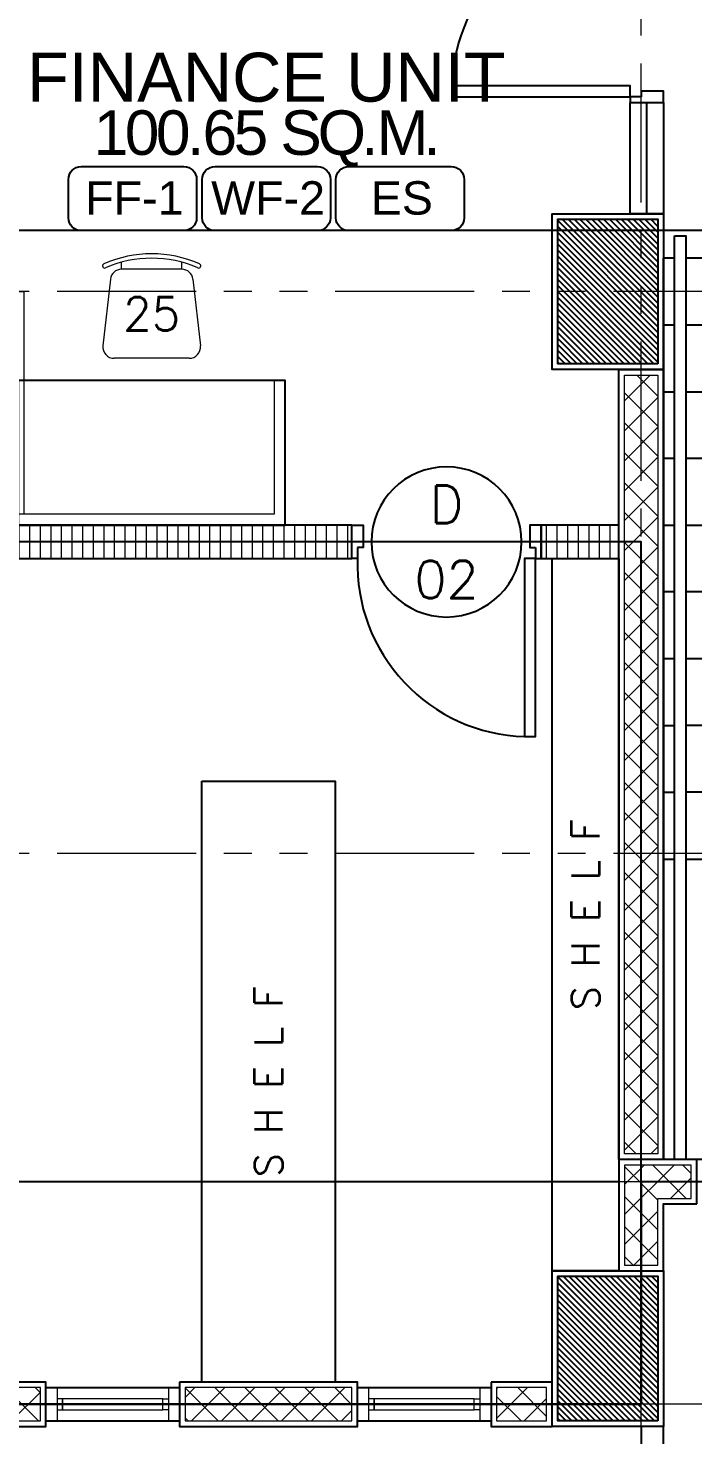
# Model space of a CAD drawing. Header units: metres. Extents: x -12400 to 1, y 0 to 106422.
# Drawn here: x -12121.87 to -12118.88, y 106388.43 to 106394.75 of the extents above; entities that cross this region are included whole.
import ezdxf
from ezdxf.enums import TextEntityAlignment as Align

# ---------------------------------------------------------------- set-up
doc = ezdxf.new("R2010")
doc.units = ezdxf.units.M
doc.header["$PDMODE"] = 35
doc.linetypes.add('CENTER', pattern=[2, 1.25, -0.25, 0.25, -0.25])
doc.linetypes.add('PHANTOM2', pattern=[1.25, 0.625, -0.125, 0.125, -0.125, 0.125, -0.125])
for name, color, linetype, lineweight in [('.3', 6, 'Continuous', 30), ('0.1', 1, 'Continuous', 9), ('0.20', 2, 'Continuous', 20), ('A-DIM-100', 8, 'Continuous', 0), ('A-STAIR', 31, 'Continuous', 0), ('DIM 001', 251, 'Continuous', 13), ('FURN', 8, 'Continuous', 5), ('FURN 0009', 49, 'Continuous', 9), ('grid', 1, 'CENTER', 15), ('HATCH', 250, 'Continuous', 5)]:
    doc.layers.add(name, color=color, linetype=linetype, lineweight=lineweight)
for name, color, linetype in [('1AR', 1, 'Continuous'), ('A-FURNITURE', 1, 'Continuous'), ('AR-WALL', 7, 'Continuous'), ('BAR', 6, 'Continuous'), ('FIXTURE', 35, 'Continuous'), ('FURNITURE', 1, 'Continuous'), ('SCH-DOOR', 23, 'Continuous'), ('SCH-FLR', 224, 'Continuous'), ('SCH-WIND', 181, 'Continuous'), ('stone', 15, 'Continuous'), ('txt', 2, 'Continuous'), ('WALL', 7, 'Continuous'), ('WINDOW', 1, 'Continuous')]:
    doc.layers.add(name, color=color, linetype=linetype)
doc.layers.add('GUIDELINES', color=206, linetype='Continuous', plot=False)
doc.styles.add('arial', font='arial.ttf')
doc.styles.add('Arial-Bold', font='arial.ttf')
doc.styles.add('DIMTXT-100', font='arial.ttf')
doc.styles.add('swis721', font='swiss.ttf')
doc.styles.add('T-0.15', font='romans.shx', dxfattribs={"height": 0.15})
doc.styles.add('T.25', font='romans.shx', dxfattribs={"height": 0.2})
doc.styles.add('T125', font='simplex.shx', dxfattribs={"height": 125})
doc.dimstyles.new('D-100', dxfattribs={"dimtxt": 0.2, "dimasz": 0.15, "dimexe": 0.1, "dimexo": 0.1, "dimgap": 0.1, "dimtad": 1, "dimdec": 3, "dimzin": 4, "dimdsep": 46, "dimtxsty": 'DIMTXT-100', "dimblk": 'ARCHTICK', "dimcen": 0.2, "dimdle": 0.1, "dimclrd": 8, "dimclre": 8, "dimclrt": 2, "dimadec": 0, "dimazin": 1, "dimtfac": 1, "dimtdec": 3, "dimtofl": 0, "dimtmove": 2, "dimatfit": 3, "dimfxl": 1, "dimarcsym": 0})
doc.dimstyles.new('DIM 200', dxfattribs={"dimtxt": 200, "dimasz": 1, "dimexe": 0, "dimexo": 40, "dimgap": 50, "dimtad": 1, "dimtoh": 1, "dimdec": 0, "dimlfac": 2, "dimtxsty": 'swis721', "dimblk": 'CIR', "dimcen": 0, "dimclrd": 155, "dimclre": 155, "dimclrt": 4, "dimadec": 0, "dimazin": 0, "dimtfac": 1, "dimtdec": 0, "dimtix": 1, "dimtmove": 1, "dimatfit": 3, "dimldrblk": 'CIR', "dimfxl": 0, "dimarcsym": 0})

# ---------------------------------------------------------------- blocks, each defined once
blk = doc.blocks.new('CIR')
at = {"color": 4}
blk.add_circle((0, 0), 50, dxfattribs=at)
blk = doc.blocks.new('_ArchTick')
at = {"color": 0, "linetype": 'ByBlock', "const_width": 0.15}
blk.add_lwpolyline([(-0.5, -0.5), (0.5, 0.5)], dxfattribs=at)
blk = doc.blocks.new('*D526')
at = {"layer": 'DEFPOINTS', "color": 0, "transparency": 16777216}
for p in [(-12119.11296792572, 106388.5702236537), (-12111.11296792572, 106388.5702236537), (-12111.11296792572, 106384.4202236537)]:
    blk.add_point(p, dxfattribs=at)
at = {"layer": 'DIM 001', "color": 8, "lineweight": -2, "transparency": 16777216}
for p, q in [((-12119.11296792572, 106388.4702236537), (-12119.11296792572, 106384.3202236537)), ((-12111.11296792572, 106388.4702236537), (-12111.11296792572, 106384.3202236537)), ((-12119.21296792572, 106384.4202236537), (-12111.01296792572, 106384.4202236537))]:
    blk.add_line(p, q, dxfattribs=at)
at = {"layer": 'DIM 001', "color": 8, "lineweight": -2, "transparency": 16777216, "xscale": 0.15, "yscale": 0.15, "zscale": 0.15, "rotation": 180}
blk.add_blockref('_ArchTick', (-12119.11296792572, 106384.4202236537), dxfattribs=at)
at = {"layer": 'DIM 001', "color": 8, "lineweight": -2, "transparency": 16777216, "xscale": 0.15, "yscale": 0.15, "zscale": 0.15}
blk.add_blockref('_ArchTick', (-12111.11296792572, 106384.4202236537), dxfattribs=at)
at = {"layer": 'DIM 001', "color": 2, "transparency": 16777216, "insert": (-12115.11296792572, 106384.6223382513), "char_height": 0.2, "attachment_point": 5, "style": 'DIMTXT-100'}
blk.add_mtext('8.000', dxfattribs=at)
blk = doc.blocks.new('A$C5BEE79EC')
at = {"layer": 'FIXTURE', "color": 3}
for points in [[(-0.1000000000003638, 0.8250000000008413), (-0.1500000000000909, 0.8250000000008413), (-0.1500000000000909, 0.850000000001387), (0, 0.850000000001387), (0, 0.8000000000002956), (-0.1000000000003638, 0.8000000000002956), (-0.1000000000003638, 0.8250000000008413)], [(-0.1000000000003638, 0.0250000000005457), (-0.1500000000000909, 0.0250000000005457), (-0.1500000000000909, 0), (0, 0), (0, 0.05000000000109139), (-0.1000000000003638, 0.05000000000109139), (-0.1000000000003638, 0.0250000000005457)]]:
    blk.add_lwpolyline(points, dxfattribs=at)
at = {"layer": 'FIXTURE', "color": 2, "ltscale": 0.3}
blk.add_lwpolyline([(-0.1500000000000909, 0.0250000000005457), (-0.1500000000000909, 0.0750000000007276), (-0.9500000000003865, 0.0750000000007276), (-0.9500000000003865, 0.0250000000005457)], close=True, dxfattribs=at)
at = {"layer": 'FIXTURE', "color": 1}
blk.add_arc((-0.1750000000002387, 0.05000000000063665), 0.7754031209637504, 88.15238973399559, 178.1523897339972, dxfattribs=at)
blk = doc.blocks.new('.8DOUBLEDOOR')
at = {"layer": 'FIXTURE', "color": 2, "ltscale": 0.3}
for points in [[(1589.480756577083, -418.651176623875), (1589.480756577083, -418.7011766238752), (1588.680756577083, -418.7011766238752), (1588.680756577083, -418.651176623875)], [(1589.480756577083, -420.2511766238756), (1589.480756577083, -420.2011766238754), (1588.680756577083, -420.2011766238754), (1588.680756577083, -420.2511766238756)]]:
    blk.add_lwpolyline(points, close=True, dxfattribs=at)
at = {"layer": 'FIXTURE', "color": 3}
for points in [[(1589.530756577083, -418.6511766238753), (1589.480756577083, -418.6511766238753), (1589.480756577083, -418.6261766238748), (1589.630756577083, -418.6261766238748), (1589.630756577083, -418.6761766238758), (1589.530756577083, -418.6761766238758), (1589.530756577083, -418.6511766238753)], [(1589.530756577083, -420.2511766238756), (1589.480756577083, -420.2511766238756), (1589.480756577083, -420.2761766238762), (1589.630756577083, -420.2761766238762), (1589.630756577083, -420.2261766238751), (1589.530756577083, -420.2261766238751), (1589.530756577083, -420.2511766238756)]]:
    blk.add_lwpolyline(points, dxfattribs=at)
at = {"layer": 'FIXTURE', "color": 1}
for centre, start, end in [((1589.455756577083, -418.6761766238751), 181.8476102660028, 271.8476102660028), ((1589.455756577083, -420.2261766238755), 88.15238973399723, 178.1523897339974)]:
    blk.add_arc(centre, 0.7754031209637504, start, end, dxfattribs=at)
blk = doc.blocks.new('new chair')
at = {"layer": 'FURN 0009', "color": 1, "lineweight": 9}
for p, q in [((-135.8034158992814, 400), (-135.803415899165, 431.6333479945315)), ((135.8034158993978, 400), (-135.8034158992814, 400)), ((135.8034158993978, 400), (135.8034158993978, 431.6333479944151)), ((-185.4976026327349, 355.5215763038723), (-218.8309359660489, 55.52157630375586)), ((185.4976026370423, 355.5215763018932), (218.8309359704144, 55.52157630189322)), ((169.1367492326535, 2.328306436538696e-10), (-169.1367492326535, 2.328306436538696e-10))]:
    blk.add_line(p, q, dxfattribs=at)
for centre, radius, start, end in [((0, -61.24999999941792), 531.2499999999792, 66.12730247190576, 113.8726975280942), ((0, -61.24999999941792), 511.2499999999808, 66.12730247190576, 113.8726975280942), ((-210.9529411762487, 415.4054511487484), 9.999999999999588, 113.8726975280942, 293.8726975280942), ((-135.803415899165, 350.0000000002328), 49.99999999999812, 90, 173.659808247256), ((135.8034158995142, 350.0000000004657), 49.99999999999812, 6.340191746267892, 90), ((210.9529411806725, 415.4054511466529), 9.999999999999588, 246.1273024719058, 66.12730247190576), ((-169.1367492325371, 50.00000000046566), 49.99999999999812, 173.659808247256, 270), ((169.1367492326535, 50.00000000046566), 49.99999999999812, 270, 6.340191746267892)]:
    blk.add_arc(centre, radius, start, end, dxfattribs=at)
blk = doc.blocks.new('A$C16F36A1B')
at = {"layer": 'A-FURNITURE', "color": 15}
blk.add_lwpolyline([(0.6000000000058208, 0.6499999999068677), (0.6000000000058208, 0), (-0.6000000000058208, 0), (-0.6000000000058208, 0.6499999999068677)], close=True, dxfattribs=at)
at = {"layer": 'A-FURNITURE', "color": 2, "lineweight": 0}
blk.add_lwpolyline([(-0.6000000000058208, 0), (-0.6000000000058208, 0.6499999999068677), (0.6000000000058208, 0.6499999999068677), (0.6000000000058208, 0), (0.5500000000065484, 0), (0.5500000000065484, 0.5999999999039574), (-0.5500000000065484, 0.5999999999039574), (-0.5500000000065484, 0)], close=True, dxfattribs=at)
at = {"lineweight": 0, "xscale": -0.001, "yscale": 0.001, "zscale": 0.001, "rotation": 180}
blk.add_blockref('new chair', (-2.91038304567337e-11, -0.1000000000931323), dxfattribs=at)
blk = doc.blocks.new('A$C3FD61BF9')
at = {"layer": 'A-FURNITURE', "color": 15}
for points in [[(2.91038304567337e-11, 1.818989403545856e-12), (-0.6499999999650754, 3.637978807091713e-12), (-0.6499999999650754, 1.200000000040745), (2.91038304567337e-11, 1.200000000038926)], [(2.91038304567337e-11, -1.200000000035288), (-0.6499999999650754, -1.20000000003165), (-0.6499999999650754, 3.637978807091713e-12), (2.91038304567337e-11, 1.818989403545856e-12)]]:
    blk.add_lwpolyline(points, close=True, dxfattribs=at)
at = {"layer": 'A-FURNITURE', "color": 2, "lineweight": 0}
blk.add_lwpolyline([(-0.649999999863212, -1.150000000036016), (-0.04999999995925464, -1.150000000034197), (-0.04999999995925464, 1.150000000037835), (-0.649999999863212, 1.150000000037835), (-0.6499999999214197, 1.200000000037107), (-1.455191522836685e-11, 1.200000000037107), (4.365574568510056e-11, -1.200000000033469), (-0.649999999863212, -1.200000000035288)], close=True, dxfattribs=at)
blk.add_lwpolyline([(-0.04999999998835847, 0.02499999997780833), (-1.049999999973807, 0.02499999997780833), (-1.049999999973807, -0.02500000002328306), (-0.04999999998835847, -0.02500000002328306)], dxfattribs=at)
at = {"lineweight": 0, "xscale": -0.001000000000000032, "yscale": 0.001000000000000032, "zscale": 0.001000000000000032, "rotation": 90}
for p in [(-0.7499999999708962, 0.5999999999876309), (-0.7499999999708962, -0.6000000000494765)]:
    blk.add_blockref('new chair', p, dxfattribs=at)
blk = doc.blocks.new('A$C1B753C5A')
at = {"layer": 'WALL'}
h = blk.add_hatch(dxfattribs=at)
h.set_pattern_fill('ANSI31', color=250, scale=0.15)
h.set_pattern_definition([(45, (-1494.388102653662, 303.0677240852394), (-0.01325825214724777, 0.01325825214724777), [])])
h.paths.add_polyline_path([(0.4750000000001364, 0.6749999999999545), (0.02500000000009089, 0.6749999999999545), (0.02500000000009095, 0.02499999999997721), (0.4750000000001364, 0.02499999999997721)])
at = {"color": 7}
blk.add_lwpolyline([(0, 0), (0.5000000000002274, 0), (0.5000000000002274, 0.6999999999999318), (0, 0.6999999999999318)], close=True, dxfattribs=at)
at = {"layer": 'stone', "color": 5}
blk.add_lwpolyline([(0.02500000000009095, 0.02499999999997726), (0.4750000000001364, 0.02499999999997726), (0.4750000000001364, 0.6749999999999545), (0.02500000000009095, 0.6749999999999545)], close=True, dxfattribs=at)
blk = doc.blocks.new('COLUMNS2F')
at = {"xscale": -1}
for p in [(-12153.85441529414, 106330.3999565114), (-12153.85441529414, 106325.6499565114)]:
    blk.add_blockref('A$C1B753C5A', p, dxfattribs=at)
blk = doc.blocks.new('*U1741')
at = {"color": 1}
blk.add_lwpolyline([(0.5000000000036393, 0), (0.5000000000036393, 0.1499999999941792), (0, 0.1499999999941792), (0, 0)], close=True, dxfattribs=at)
at = {"color": 3}
blk.add_lwpolyline([(0, 0.07499999999708962), (0.5000000000036393, 0.07499999999708962)], dxfattribs=at)
blk = doc.blocks.new('*U1967')
at = {"layer": 'HATCH'}
h = blk.add_hatch(dxfattribs=at)
h.set_pattern_fill('ANSI37', color=256, scale=0.03, angle=-180)
h.set_pattern_definition([(225, (2.462500000018339, 0), (0.06735192090801863, -0.06735192090801868), []), (314.9999999999999, (2.462500000018339, 0), (0.06735192090801868, 0.06735192090801861), [])])
h.paths.add_polyline_path([(0.02500000000873115, 0.1749999999883585), (0.02500000000873115, 0.02499999999417923), (3.525000000023796, 0.02499999999417923), (3.525000000023796, 0.1749999999883585)])
blk.add_lwpolyline([(0, 0.1999999999825377), (0, 0), (3.550000000017975, 0), (3.550000000017975, 0.1999999999825377)], close=True)
blk.add_lwpolyline([(0.02500000000873115, 0.1749999999883585), (0.02500000000873115, 0.02499999999417923), (3.525000000023796, 0.02499999999417923), (3.525000000023796, 0.1749999999883585)], close=True, dxfattribs=at)
blk = doc.blocks.new('*U1757')
at = {"layer": 'HATCH'}
h = blk.add_hatch(dxfattribs=at)
h.set_pattern_fill('ANSI31', color=256, scale=0.015, angle=45)
h.set_pattern_definition([(90, (6.512500000017097, 0), (-0.04762500000000001, 0), [])])
h.paths.add_polyline_path([(7.600000000016733, 0), (7.600000000016733, 0.1499999999796273), (0, 0.1499999999796273), (0, 0)])
at = {"color": 3}
blk.add_lwpolyline([(7.600000000016733, 0), (7.600000000016733, 0.1499999999796273), (0, 0.1499999999796273), (0, 0)], close=True, dxfattribs=at)
blk = doc.blocks.new('*U287')
at = {"layer": 'HATCH'}
h = blk.add_hatch(dxfattribs=at)
h.set_pattern_fill('ANSI31', color=256, scale=0.015, angle=45)
h.set_pattern_definition([(90, (-0.7375000000247391, 0), (-0.04762500000000001, 0), [])])
h.paths.add_polyline_path([(0.3499999999748971, 0), (0.3499999999748971, 0.1499999999796273), (0, 0.1499999999796273), (0, 0)])
at = {"color": 3}
blk.add_lwpolyline([(0.3499999999748971, 0), (0.3499999999748971, 0.1499999999796273), (0, 0.1499999999796273), (0, 0)], close=True, dxfattribs=at)
blk = doc.blocks.new('*U1775')
at = {"layer": 'HATCH'}
h = blk.add_hatch(dxfattribs=at)
h.set_pattern_fill('ANSI37', color=256, scale=0.03, angle=-180)
h.set_pattern_definition([(225, (-0.2874999999911887, 0), (0.06735192090801863, -0.06735192090801868), []), (314.9999999999999, (-0.2874999999911887, 0), (0.06735192090801868, 0.06735192090801861), [])])
h.paths.add_polyline_path([(0.02500000000873115, 0.1749999999883585), (0.02500000000873115, 0.02499999999417923), (0.7750000000142683, 0.02499999999417923), (0.7750000000142683, 0.1749999999883585)])
blk.add_lwpolyline([(0, 0.1999999999825377), (0, 0), (0.8000000000084475, 0), (0.8000000000084475, 0.1999999999825377)], close=True)
blk.add_lwpolyline([(0.02500000000873115, 0.1749999999883585), (0.02500000000873115, 0.02499999999417923), (0.7750000000142683, 0.02499999999417923), (0.7750000000142683, 0.1749999999883585)], close=True, dxfattribs=at)
blk = doc.blocks.new('*U1758')
at = {"layer": 'HATCH'}
h = blk.add_hatch(dxfattribs=at)
h.set_pattern_fill('ANSI37', color=256, scale=0.03, angle=-180)
h.set_pattern_definition([(225, (-0.8125000000436573, 0), (0.06735192090801863, -0.06735192090801868), []), (314.9999999999999, (-0.8125000000436573, 0), (0.06735192090801868, 0.06735192090801861), [])])
h.paths.add_polyline_path([(0.02500000000873115, 0.1749999999883585), (0.02500000000873115, 0.02499999999417923), (0.2499999999617997, 0.02499999999417923), (0.2499999999617997, 0.1749999999883585)])
blk.add_lwpolyline([(0, 0.1999999999825377), (0, 0), (0.2749999999559789, 0), (0.2749999999559789, 0.1999999999825377)], close=True)
blk.add_lwpolyline([(0.02500000000873115, 0.1749999999883585), (0.02500000000873115, 0.02499999999417923), (0.2499999999617997, 0.02499999999417923), (0.2499999999617997, 0.1749999999883585)], close=True, dxfattribs=at)
blk = doc.blocks.new('A$C16ed9972')
at = {"color": 2}
blk.add_lwpolyline([(0.0499999999992724, 4.149999999965075), (0.1000000000003638, 4.149999999965075), (0.1000000000003638, -2.91038304567337e-11), (0.0499999999992724, -2.91038304567337e-11)], close=True, dxfattribs=at)
for points in [[(1.25, 4.149999999965075), (1.300000000001091, 4.149999999965075), (1.299999999999272, 1.299999999973807), (1.399999999999636, 1.299999999973807), (1.399999999999636, 2.108965500810882)], [(1.450000000000728, 2.121465500807972), (1.450000000000728, 1.249999999970896), (1.25, 1.249999999970896), (1.25, 4.149999999965075)], [(1.450000000000728, 2.371465500807972), (1.450000000000728, 3.249999999970896), (1.399999999999636, 3.249999999970896), (1.399999999999636, 2.358965500810882)], [(2.650000000001455, 2.671465500810882), (2.650000000001455, 3.249999999970896), (2.600000000000364, 3.249999999970896), (2.600000000000364, 2.658965500813792)], [(2.650000000001455, 2.421465500810882), (2.650000000001455, -2.91038304567337e-11), (2.600000000000364, -2.91038304567337e-11), (2.600000000000364, 2.408965500813792)]]:
    blk.add_lwpolyline(points, dxfattribs=at)
at = {"color": 1, "linetype": 'Continuous'}
for points in [[(1.350000000000364, 2.346465500813792), (2.042950312868925, 2.519703079029568), (2.0335067962842, 2.657715874185669), (2.116493203715436, 2.342284125741571), (2.100903192651458, 2.534191298982478), (2.69999999999709, 2.683965500807972)], [(1.350000000000364, 2.096465500813792), (2.042950312868925, 2.269703079029568), (2.0335067962842, 2.407715874185669), (2.116493203715436, 2.092284125741571), (2.100903192651458, 2.284191298982478), (2.69999999999709, 2.433965500807972)]]:
    blk.add_lwpolyline(points, dxfattribs=at)
at = {"color": 2}
for centre in [(0.6750000000010914, 4.049999999973807), (2.024999999999636, 3.149999999965075)]:
    blk.add_circle(centre, 0.05, dxfattribs=at)
at = {"layer": '1AR'}
blk.add_lwpolyline([(2.025000000001455, 1.892264973052079), (2.025000000001455, 0.8329818526835879, -0.8888888888891717), (0.6750000000010914, 0.8329818526835879), (0.6750000000010914, 4.049999999973807)], format="xyb", dxfattribs=at)
blk.add_lwpolyline([(2.025000000001455, 2.745021928145434), (2.024999999999636, 3.149999999965075)], dxfattribs=at)
at = {"layer": 'A-STAIR', "color": 2}
for points in [[(1.765192378865322, 2.895021928154165), (2.025000000001455, 2.745021928145434), (2.284807621135769, 2.895021928154165), (2.309807621137224, 2.851720657956321), (2.025000000001455, 2.687286901229527), (1.740192378865686, 2.851720657956321)], [(1.765192378865322, 1.742264973043348), (2.025000000001455, 1.892264973052079), (2.284807621135769, 1.742264973043348), (2.309807621137224, 1.785566243241192), (2.025000000001455, 1.949999999967986), (1.740192378865686, 1.785566243241192)]]:
    blk.add_lwpolyline(points, close=True, dxfattribs=at)
at = {"layer": 'BAR', "color": 2}
for points in [[(1.300000000001091, 1.299999999973807), (1.399999999999636, 1.299999999973807)], [(1.399999999999636, 1.249999999970896), (1.300000000001091, 1.249999999970896)]]:
    blk.add_lwpolyline(points, dxfattribs=at)
at = {"layer": 'FURNITURE'}
for points in [[(2.700000000000728, 2.249999999970896), (2.700000000000728, -2.91038304567337e-11), (0, -2.91038304567337e-11), (0, 4.049999999973807)], [(0.0499999999992724, 4.049999999973807), (0, 4.049999999973807)], [(1.25, 4.049999999973807), (0.1000000000003638, 4.049999999973807)], [(1.350000000000364, 4.049999999973807), (1.300000000001091, 4.049999999973807)], [(1.350000000000364, 1.649999999965075), (1.350000000000364, 4.049999999973807)], [(0, 3.749999999970896), (0.0499999999992724, 3.749999999970896)], [(0.1000000000003638, 3.749999999970896), (1.25, 3.749999999970896)], [(1.299999999999272, 3.749999999970896), (1.350000000000364, 3.749999999970896)], [(0, 3.449999999967986), (0.0499999999992724, 3.449999999967986)], [(0.1000000000003638, 3.449999999967986), (1.25, 3.449999999967986)], [(1.299999999999272, 3.449999999967986), (1.350000000000364, 3.449999999967986)], [(0.0499999999992724, 3.149999999965075), (0, 3.149999999965075)], [(1.25, 3.149999999965075), (0.1000000000003638, 3.149999999965075)], [(1.350000000000364, 3.149999999965075), (1.299999999999272, 3.149999999965075)], [(1.350000000000364, 3.149999999965075), (1.400000000001455, 3.149999999965075)], [(1.450000000000728, 3.149999999965075), (2.600000000000364, 3.149999999965075)], [(2.700000000000728, 3.149999999965075), (2.650000000001455, 3.149999999965075)], [(0, 2.849999999976717), (0.0499999999992724, 2.849999999976717)], [(0.1000000000003638, 2.849999999976717), (1.25, 2.849999999976717)], [(1.299999999999272, 2.849999999976717), (1.399999999999636, 2.849999999962165)], [(1.450000000000728, 2.849999999962165), (2.600000000000364, 2.849999999962165)], [(2.700000000000728, 2.849999999962165), (2.650000000001455, 2.849999999962165)], [(0.0499999999992724, 2.549999999973807), (0, 2.549999999973807)], [(1.25, 2.549999999973807), (0.1000000000003638, 2.549999999973807)], [(1.350000000000364, 2.549999999973807), (1.299999999999272, 2.549999999973807)], [(1.350000000000364, 2.549999999973807), (1.400000000001455, 2.549999999973807)], [(1.450000000000728, 2.549999999959255), (2.164137996564023, 2.549999999959255)], [(0.0499999999992724, 2.249999999970896), (0, 2.249999999970896)], [(1.25, 2.249999999970896), (0.1000000000003638, 2.249999999970896)], [(1.299999999999272, 2.249999999970896), (1.350000000000364, 2.249999999970896)], [(2.600000000000364, 2.249999999970896), (1.964137996634236, 2.249999999970896)], [(2.700000000000728, 2.249999999970896), (2.650000000001455, 2.249999999970896)], [(0, 1.949999999967986), (0.0499999999992724, 1.949999999967986)], [(1.25, 1.949999999967986), (0.1000000000003638, 1.949999999967986)], [(1.299999999999272, 1.949999999967986), (1.399999999999636, 1.949999999953434)], [(1.450000000000728, 1.949999999953434), (2.600000000000364, 1.949999999953434)], [(2.700000000000728, 1.949999999967986), (2.650000000001455, 1.949999999967986)], [(0, 1.649999999965075), (0.0499999999992724, 1.649999999965075)], [(1.25, 1.649999999965075), (0.1000000000003638, 1.649999999965075)], [(1.299999999999272, 1.649999999965075), (1.399999999999636, 1.649999999965075)], [(2.600000000000364, 1.649999999965075), (1.450000000000728, 1.649999999965075)], [(2.700000000000728, 1.649999999965075), (2.650000000001455, 1.649999999965075)], [(0, 1.349999999976717), (0.0499999999992724, 1.349999999976717)], [(0.1000000000003638, 1.349999999976717), (1.25, 1.349999999976717)], [(1.299999999999272, 1.349999999976717), (1.399999999999636, 1.349999999976717)], [(1.450000000000728, 1.349999999976717), (2.600000000000364, 1.349999999976717)], [(2.650000000001455, 1.349999999976717), (2.700000000000728, 1.349999999976717)]]:
    blk.add_lwpolyline(points, dxfattribs=at)
at = {"layer": 'grid', "color": 35}
for centre in [(1.087499999999636, 3.899999999965075), (1.087499999999636, 3.599999999976717), (1.087499999999636, 3.299999999973807), (1.612500000001091, 3.299999999944703), (1.087499999999636, 2.999999999970896), (1.612500000001091, 2.999999999941792), (1.087499999999636, 2.699999999967986), (1.612500000001091, 2.699999999938882), (1.087499999999636, 2.399999999965075), (1.612500000001091, 2.399999999979627), (1.087499999999636, 2.099999999976717), (1.612500000001091, 2.099999999962165), (1.087499999999636, 1.799999999973807), (1.612500000001091, 1.799999999973807), (1.087499999999636, 1.499999999970896), (1.612500000001091, 1.499999999970896), (1.087499999999636, 1.199999999967986)]:
    blk.add_circle(centre, 0.1125, dxfattribs=at)
at = {"layer": '0.1', "color": 2, "char_height": 0.2, "attachment_point": 5, "style": 'T.25'}
for s, insert in [('{\\C3;UP}', (0.6750000000010914, 4.349999999962165)), ('{\\C3;DN}', (2.024999999999636, 3.449999999953434))]:
    blk.add_mtext_dynamic_manual_height_columns(s, width=1.975237084504897, gutter_width=1, heights=[0], dxfattribs=dict(at, insert=insert))
at = {"layer": 'txt', "color": 84, "style": 'T125'}
for s, p in [('01', (1.087499999999636, 3.899999999965075)), ('02', (1.087499999999636, 3.599999999976717)), ('03', (1.087499999999636, 3.299999999973807)), ('17', (1.612500000001091, 3.299999999944703)), ('04', (1.087499999999636, 2.999999999970896)), ('16', (1.612500000001091, 2.999999999941792)), ('05', (1.087499999999636, 2.699999999967986)), ('15', (1.612500000001091, 2.699999999938882)), ('06', (1.087499999999636, 2.399999999965075)), ('14', (1.612500000001091, 2.399999999979627)), ('07', (1.087499999999636, 2.099999999976717)), ('13', (1.612500000001091, 2.099999999962165)), ('08', (1.087499999999636, 1.799999999973807)), ('12', (1.612500000001091, 1.799999999973807)), ('09', (1.087499999999636, 1.499999999970896)), ('11', (1.612500000001091, 1.499999999970896)), ('10', (1.087499999999636, 1.199999999967986))]:
    blk.add_text(s, height=0.125, dxfattribs=at).set_placement(p, align=Align.MIDDLE_CENTER)
blk = doc.blocks.new('FP_4F')
at = {"layer": 'HATCH'}
h = blk.add_hatch(dxfattribs=at)
h.set_pattern_fill('ANSI37', color=256, scale=0.03)
h.set_pattern_definition([(45, (12161.35441529413, -106386.5702236537), (-0.06735192090801866, 0.06735192090801866), []), (135, (12161.35441529413, -106386.5702236537), (-0.06735192090801866, -0.06735192090801864), [])])
h.paths.add_polyline_path([(10.3250000000553, 2.025000000008731), (10.3250000000553, 2.175000000017462), (10.02499999998872, 2.175000000133878), (10.02499999998872, 1.725000000005821), (10.17500000000109, 1.725000000005821), (10.17500000000109, 2.025000000125146)])
at = {"layer": '.3', "color": 3}
for points in [[(7.500000000045475, 1.100000000005821), (7.950000000044383, 1.100000000005821)], [(8.900000000052387, 1.100000000005821), (9.350000000053114, 1.100000000005821)]]:
    blk.add_lwpolyline(points, dxfattribs=at)
blk.add_lwpolyline([(10.35000000004948, 2.000000000014552), (10.35000000004948, 2.200000000011642), (9.999999999994543, 2.200000000128057), (9.999999999994543, 1.700000000011642), (10.19999999999527, 1.700000000011642), (10.19999999999527, 2.000000000130967)], close=True)
at = {"layer": '0.20'}
for points in [[(7.425000000044747, 1.17500000000291), (7.47500000004402, 1.17500000000291), (7.47500000004402, 1.025000000008731), (7.425000000044747, 1.025000000008731)], [(8.025000000045111, 1.17500000000291), (7.97500000004402, 1.17500000000291), (7.97500000004402, 1.025000000008731), (8.025000000045111, 1.025000000008731)], [(8.825000000053478, 1.17500000000291), (8.87500000005275, 1.17500000000291), (8.87500000005275, 1.025000000008731), (8.825000000053478, 1.025000000008731)], [(9.425000000053842, 1.17500000000291), (9.37500000005275, 1.17500000000291), (9.37500000005275, 1.025000000008731), (9.425000000053842, 1.025000000008731)], [(7.500000000045475, 1.125), (7.47500000004402, 1.125), (7.47500000004402, 1.075000000011642), (7.500000000045475, 1.075000000011642)], [(7.950000000044383, 1.125), (7.97500000004402, 1.125), (7.97500000004402, 1.075000000011642), (7.950000000044383, 1.075000000011642)], [(8.900000000052387, 1.125), (8.87500000005275, 1.125), (8.87500000005275, 1.075000000011642), (8.900000000052387, 1.075000000011642)], [(9.350000000053114, 1.125), (9.37500000005275, 1.125), (9.37500000005275, 1.075000000011642), (9.350000000053114, 1.075000000011642)]]:
    blk.add_lwpolyline(points, close=True, dxfattribs=at)
at = {"layer": '0.20', "color": 8}
for points in [[(7.950000000044383, 1.125), (7.500000000045475, 1.125), (7.500000000045475, 1.075000000011642), (7.950000000044383, 1.075000000011642)], [(9.350000000053114, 1.125), (8.900000000052387, 1.125), (8.900000000052387, 1.075000000011642), (9.350000000053114, 1.075000000011642)]]:
    blk.add_lwpolyline(points, close=True, dxfattribs=at)
at = {"layer": '1AR', "color": 1}
blk.add_lwpolyline([(10.20000000000073, 19.69999999998254), (10.20000000000073, 20.69999999998254), (0, 20.69999999998254), (0, 0), (10.20000000000437, 1.455191522836685e-11), (10.19999999999891, 1.000000000145519)], dxfattribs=at)
at = {"layer": 'FURNITURE'}
for points in [[(9.700000000000728, 4.900000000023283), (10, 4.900000000023283), (10, 1.700000000011642), (9.700000000000728, 1.700000000011642)], [(8.125000000049113, 3.900000000008731), (8.725000000049477, 3.900000000008731), (8.725000000049477, 1.19999999999709), (8.125000000049113, 1.19999999999709)]]:
    blk.add_lwpolyline(points, close=True, dxfattribs=at)
at = {"layer": 'GUIDELINES'}
for points in [[(1.100000000000364, 19.60000000000582), (10.10000000000036, 19.60000000000582), (10.10000000000036, 18.90000000000873), (18.10000000000036, 18.90000000000873), (18.10000000000036, 19.60000000000582), (27.10000000000036, 19.60000000000582), (27.10000000000036, 1.100000000005821), (18.10000000000036, 1.100000000005821), (18.10000000000036, 2.100000000122236), (10.10000000000036, 2.100000000122236), (10.10000000000036, 1.100000000005821), (1.100000000000364, 1.100000000005821)], [(10.10000000000036, 4.975000000020373), (10.10000000000036, 4.975000000020373), (10.10000000000036, 4.975000000020373), (1.099999999945794, 4.975000000020373), (1.100000000000364, 1.100000000005821), (10.10000000002947, 1.100000000005821)]]:
    blk.add_lwpolyline(points, close=True, dxfattribs=at)
at = {"layer": 'HATCH'}
blk.add_lwpolyline([(10.3250000000553, 2.025000000008731), (10.3250000000553, 2.175000000017462), (10.02499999998872, 2.175000000133878), (10.02499999998872, 1.725000000005821), (10.17500000000109, 1.725000000005821), (10.17500000000109, 2.025000000125146)], close=True, dxfattribs=at)
at = {"layer": 'WINDOW'}
for p, q in [((7.425000000044747, 1.17500000000291), (8.025000000045111, 1.17500000000291)), ((8.825000000053478, 1.17500000000291), (9.425000000053842, 1.17500000000291)), ((7.425000000044747, 1.025000000008731), (8.025000000045111, 1.025000000008731)), ((8.825000000053478, 1.025000000008731), (9.425000000053842, 1.025000000008731))]:
    blk.add_line(p, q, dxfattribs=at)
for name, p in [('COLUMNS2F', (12164.05441529414, -106324.6499565114)), ('A$C16F36A1B', (7.050000000119326, 7.450000000084401)), ('*U1775', (6.62500000003638, 1.000000000014552)), ('*U1775', (8.025000000045111, 1.000000000014552)), ('*U1758', (9.425000000053842, 1.000000000014552))]:
    blk.add_blockref(name, p)
for name, p, xscale, rotation in [('.8DOUBLEDOOR', (-1579.430756577083, -411.6761766238633), -1, 180), ('*U1741', (10.05000000000655, 6.449999999982538), -1, 270), ('A$C3FD61BF9', (7.30000000003929, 5.049999999959255), -1.000000000000013, 90), ('*U1967', (10.19999999999527, 5.749999999985448), -1.000000000000013, 90)]:
    blk.add_blockref(name, p, dxfattribs=dict(xscale=xscale, rotation=rotation))
at = {"color": 1}
for name, p in [('*U1757', (1.199999999982538, 4.900183224424836)), ('*U287', (9.650000000006912, 4.900000000023283))]:
    blk.add_blockref(name, p, dxfattribs=at)
at = {"layer": 'AR-WALL'}
blk.add_blockref('A$C16ed9972', (10.20000000000437, 2.19999999992433), dxfattribs=at)
at = {"layer": 'WALL', "rotation": 90}
blk.add_blockref('A$C5BEE79EC', (9.650000000001455, 5.050000000017462), dxfattribs=at)
at = {"layer": '0.1', "color": 2, "char_height": 0.125, "attachment_point": 5, "rotation": 89.99999999999993, "style": 'T.25'}
for insert in [(9.8497144052144, 3.300000000017462), (8.425000000048385, 2.55000000000291)]:
    blk.add_mtext_dynamic_manual_height_columns('{\\C3;S H E L F}', width=1.286489697929028, gutter_width=1, heights=[0], dxfattribs=dict(at, insert=insert))
at = {"layer": 'FURN', "insert": (7.90000000001055, 5.99999999992724), "char_height": 0.15, "attachment_point": 5, "style": 'T.25'}
blk.add_mtext_dynamic_manual_height_columns('25', width=0.5027727363153642, gutter_width=1, heights=[0.1500000000000001], dxfattribs=at)
blk = doc.blocks.new('D-TAG')
at = {"layer": 'SCH-DOOR'}
blk.add_line((-0.2999999999883585, 0), (0.2999999999883585, 0), dxfattribs=at)
blk.add_circle((0, 5.821121362714621e-11), 0.3, dxfattribs=at)
at = {"layer": 'SCH-DOOR', "color": 2, "style": 'T-0.15'}
for tag, p in [('D-TAG', (-7.105427357601002e-14, 0.150000000029106)), ('D-NO', (-7.105427357601002e-14, -0.1499999999709054))]:
    blk.add_attdef(tag, text='', height=0.15, dxfattribs=at).set_placement(p, align=Align.MIDDLE_CENTER)
blk = doc.blocks.new('*D1816')
at = {"layer": 'DEFPOINTS', "color": 0, "transparency": 16777216}
for p in [(-12115.56296792573, 106395.8452236538), (-12130.26296792576, 106393.8452236538), (-12116.2379679257, 106393.8452236538)]:
    blk.add_point(p, dxfattribs=at)
at = {"layer": 'DIM 001', "color": 8, "lineweight": -2, "transparency": 16777216}
for p, q in [((-12130.26296792576, 106395.9452236538), (-12130.26296792576, 106393.7452236538)), ((-12115.66296792573, 106395.8452236538), (-12130.36296792576, 106395.8452236538)), ((-12116.3379679257, 106393.8452236538), (-12130.36296792576, 106393.8452236538))]:
    blk.add_line(p, q, dxfattribs=at)
at = {"layer": 'DIM 001', "color": 8, "lineweight": -2, "transparency": 16777216, "xscale": 0.15, "yscale": 0.15, "zscale": 0.15}
for p, rotation in [((-12130.26296792576, 106395.8452236538), 90), ((-12130.26296792576, 106393.8452236538), 270)]:
    blk.add_blockref('_ArchTick', p, dxfattribs=dict(at, rotation=rotation))
at = {"layer": 'DIM 001', "color": 2, "transparency": 16777216, "insert": (-12130.46508252327, 106394.8452236537), "char_height": 0.2, "attachment_point": 5, "rotation": 90, "style": 'DIMTXT-100'}
blk.add_mtext('2.000', dxfattribs=at)
blk = doc.blocks.new('*D1817')
at = {"layer": 'DEFPOINTS', "color": 0, "transparency": 16777216}
for p in [(-12116.2379679257, 106393.8452236538), (-12130.26296792576, 106389.5702236539), (-12119.11296792572, 106389.5702236539)]:
    blk.add_point(p, dxfattribs=at)
at = {"layer": 'DIM 001', "color": 8, "lineweight": -2, "transparency": 16777216}
for p, q in [((-12130.26296792576, 106393.9452236538), (-12130.26296792576, 106389.4702236539)), ((-12116.3379679257, 106393.8452236538), (-12130.36296792576, 106393.8452236538)), ((-12119.21296792572, 106389.5702236539), (-12130.36296792576, 106389.5702236539))]:
    blk.add_line(p, q, dxfattribs=at)
at = {"layer": 'DIM 001', "color": 8, "lineweight": -2, "transparency": 16777216, "xscale": 0.15, "yscale": 0.15, "zscale": 0.15}
for p, rotation in [((-12130.26296792576, 106393.8452236538), 90), ((-12130.26296792576, 106389.5702236539), 270)]:
    blk.add_blockref('_ArchTick', p, dxfattribs=dict(at, rotation=rotation))
at = {"layer": 'DIM 001', "color": 2, "transparency": 16777216, "insert": (-12130.46508252328, 106391.7077236538), "char_height": 0.2, "attachment_point": 5, "rotation": 90, "style": 'DIMTXT-100'}
blk.add_mtext('4.275', dxfattribs=at)
blk = doc.blocks.new('*D1818')
at = {"layer": 'DEFPOINTS', "color": 0, "transparency": 16777216}
for p in [(-12119.11296792572, 106389.5702236539), (-12130.26296792577, 106388.5702236538), (-12128.11296792572, 106388.5702236538)]:
    blk.add_point(p, dxfattribs=at)
at = {"layer": 'DIM 001', "color": 8, "lineweight": -2, "transparency": 16777216}
for p, q in [((-12130.26296792577, 106389.6702236539), (-12130.26296792577, 106388.4702236538)), ((-12119.21296792572, 106389.5702236539), (-12130.36296792577, 106389.5702236539)), ((-12128.21296792572, 106388.5702236538), (-12130.36296792577, 106388.5702236538))]:
    blk.add_line(p, q, dxfattribs=at)
at = {"layer": 'DIM 001', "color": 8, "lineweight": -2, "transparency": 16777216, "xscale": 0.15, "yscale": 0.15, "zscale": 0.15}
for p, rotation in [((-12130.26296792577, 106389.5702236539), 90), ((-12130.26296792577, 106388.5702236538), 270)]:
    blk.add_blockref('_ArchTick', p, dxfattribs=dict(at, rotation=rotation))
at = {"layer": 'DIM 001', "color": 2, "transparency": 16777216, "insert": (-12130.46508252328, 106389.0702236538), "char_height": 0.2, "attachment_point": 5, "rotation": 90, "style": 'DIMTXT-100'}
blk.add_mtext('1.000', dxfattribs=at)
blk = doc.blocks.new('*D1831')
at = {"layer": 'DEFPOINTS', "color": 0, "transparency": 16777216}
for p in [(-12128.11296792572, 106388.5702236537), (-12102.11296792572, 106388.5702236537), (-12102.11296792572, 106384.4202236537)]:
    blk.add_point(p, dxfattribs=at)
at = {"layer": 'DIM 001', "color": 8, "lineweight": -2, "transparency": 16777216}
for p, q in [((-12128.11296792572, 106388.4702236537), (-12128.11296792572, 106384.3202236537)), ((-12102.11296792572, 106388.4702236537), (-12102.11296792572, 106384.3202236537)), ((-12128.21296792572, 106384.4202236537), (-12102.01296792572, 106384.4202236537))]:
    blk.add_line(p, q, dxfattribs=at)
at = {"layer": 'DIM 001', "color": 8, "lineweight": -2, "transparency": 16777216, "xscale": 0.15, "yscale": 0.15, "zscale": 0.15, "rotation": 180}
blk.add_blockref('_ArchTick', (-12128.11296792572, 106384.4202236537), dxfattribs=at)
at = {"layer": 'DIM 001', "color": 8, "lineweight": -2, "transparency": 16777216, "xscale": 0.15, "yscale": 0.15, "zscale": 0.15}
blk.add_blockref('_ArchTick', (-12102.11296792572, 106384.4202236537), dxfattribs=at)
at = {"layer": 'DIM 001', "color": 2, "transparency": 16777216, "insert": (-12115.11296792572, 106384.6223382513), "char_height": 0.2, "attachment_point": 5, "style": 'DIMTXT-100'}
blk.add_mtext('26.000', dxfattribs=at)
blk = doc.blocks.new('*D1833')
at = {"layer": 'DEFPOINTS', "color": 0, "transparency": 16777216}
for p in [(-12128.11296792572, 106388.5702236537), (-12119.11296792569, 106388.5702236538), (-12119.11296792569, 106384.8702236537)]:
    blk.add_point(p, dxfattribs=at)
at = {"layer": 'DIM 001', "color": 8, "lineweight": -2, "transparency": 16777216}
for p, q in [((-12128.11296792572, 106388.4702236537), (-12128.11296792572, 106384.7702236537)), ((-12119.11296792569, 106388.4702236538), (-12119.11296792569, 106384.7702236537)), ((-12128.21296792572, 106384.8702236537), (-12119.01296792569, 106384.8702236537))]:
    blk.add_line(p, q, dxfattribs=at)
at = {"layer": 'DIM 001', "color": 8, "lineweight": -2, "transparency": 16777216, "xscale": 0.15, "yscale": 0.15, "zscale": 0.15, "rotation": 180}
blk.add_blockref('_ArchTick', (-12128.11296792572, 106384.8702236537), dxfattribs=at)
at = {"layer": 'DIM 001', "color": 8, "lineweight": -2, "transparency": 16777216, "xscale": 0.15, "yscale": 0.15, "zscale": 0.15}
blk.add_blockref('_ArchTick', (-12119.11296792569, 106384.8702236537), dxfattribs=at)
at = {"layer": 'DIM 001', "color": 2, "transparency": 16777216, "insert": (-12123.6129679257, 106385.0723382513), "char_height": 0.2, "attachment_point": 5, "style": 'DIMTXT-100'}
blk.add_mtext('9.000', dxfattribs=at)
blk = doc.blocks.new('*D1834')
at = {"layer": 'DEFPOINTS', "color": 0, "transparency": 16777216}
for p in [(-12116.2379679257, 106389.5702236538), (-12119.11296792569, 106388.5702236537), (-12116.2379679257, 106384.8702236536)]:
    blk.add_point(p, dxfattribs=at)
at = {"layer": 'DIM 001', "color": 8, "lineweight": -2, "transparency": 16777216}
for p, q in [((-12116.2379679257, 106389.4702236538), (-12116.2379679257, 106384.7702236536)), ((-12119.11296792569, 106388.4702236537), (-12119.11296792569, 106384.7702236536)), ((-12119.21296792569, 106384.8702236536), (-12116.1379679257, 106384.8702236536))]:
    blk.add_line(p, q, dxfattribs=at)
at = {"layer": 'DIM 001', "color": 8, "lineweight": -2, "transparency": 16777216, "xscale": 0.15, "yscale": 0.15, "zscale": 0.15, "rotation": 180}
blk.add_blockref('_ArchTick', (-12119.11296792569, 106384.8702236536), dxfattribs=at)
at = {"layer": 'DIM 001', "color": 8, "lineweight": -2, "transparency": 16777216, "xscale": 0.15, "yscale": 0.15, "zscale": 0.15}
blk.add_blockref('_ArchTick', (-12116.2379679257, 106384.8702236536), dxfattribs=at)
at = {"layer": 'DIM 001', "color": 2, "transparency": 16777216, "insert": (-12117.67546792569, 106385.0723382512), "char_height": 0.2, "attachment_point": 5, "style": 'DIMTXT-100'}
blk.add_mtext('2.875', dxfattribs=at)
blk = doc.blocks.new('GRID1')
at = {"color": 6, "linetype": 'PHANTOM2'}
for points in [[(-12151.25441529414, 106384.7702236537), (-12151.25441529414, 106412.5702236537)], [(-12130.75441529413, 106394.3702236537), (-12163.75441529414, 106394.3702236537)], [(-12130.75441529413, 106391.8452236537), (-12163.75441529414, 106391.8452236537)], [(-12130.7544152941, 106390.3702236538), (-12163.75441529411, 106390.3702236538)], [(-12130.75441529413, 106389.3702236537), (-12163.75441529414, 106389.3702236537)]]:
    blk.add_leader(points, dimstyle='DIM 200', override={"dimasz": 0.002, "dimgap": 60, "dimtad": 0}, dxfattribs=at)

msp = doc.modelspace()

# ---------------------------------------------------------------- linework, layer by layer
at = {"layer": 'SCH-FLR', "color": 1}
for points in [[(-12121.16854101775, 106393.8439471489), (-12121.62934101778, 106393.8439471489, -0.414213562373095), (-12121.68694101775, 106393.9015471489), (-12121.68694101775, 106394.0743471489, -0.414213562373095), (-12121.62934101778, 106394.1319471489), (-12121.16854101775, 106394.1319471489, -0.414213562373095), (-12121.11094101775, 106394.0743471489), (-12121.11094101775, 106393.9015471489, -0.414213562373095)], [(-12120.56754101776, 106393.8439471489), (-12121.02834101778, 106393.8439471489, -0.414213562373095), (-12121.08594101775, 106393.9015471489), (-12121.08594101775, 106394.0743471489, -0.414213562373095), (-12121.02834101778, 106394.1319471489), (-12120.56754101776, 106394.1319471489, -0.414213562373095), (-12120.50994101775, 106394.0743471489), (-12120.50994101775, 106393.9015471489, -0.414213562373095)], [(-12119.96654101775, 106393.8439471489), (-12120.42734101778, 106393.8439471489, -0.414213562373095), (-12120.48494101775, 106393.9015471489), (-12120.48494101775, 106394.0743471489, -0.414213562373095), (-12120.42734101778, 106394.1319471489), (-12119.96654101775, 106394.1319471489, -0.414213562373095), (-12119.90894101775, 106394.0743471489), (-12119.90894101775, 106393.9015471489, -0.414213562373095)]]:
    msp.add_lwpolyline(points, format="xyb", close=True, dxfattribs=at)

# ---------------------------------------------------------------- block references
at = {"color": 1}
msp.add_blockref('FP_4F', (-12129.21296792572, 106387.4702236537), dxfattribs=at)
at = {"layer": 'A-DIM-100'}
msp.add_blockref('GRID1', (32.14144736842172, -0.8000000000029104), dxfattribs=at)
msp.add_blockref('GRID1', (32.14144736842172, -0.8000000000029104), dxfattribs=at)
at = {"layer": 'SCH-WIND'}
ref = msp.add_blockref('D-TAG', (-12119.98796792572, 106392.4452236537), dxfattribs=dict(at, xscale=-1.125, yscale=1.125, zscale=1.125))
ref.add_attrib('D-NO', '02', dxfattribs={"layer": 'SCH-DOOR', "color": 2, "height": 0.16875, "style": 'T-0.15'}).set_placement((-12119.98796792572, 106392.2764736538), align=Align.MIDDLE_CENTER)
ref.add_attrib('D-TAG', 'D', dxfattribs={"layer": 'SCH-DOOR', "color": 2, "height": 0.16875, "style": 'T-0.15'}).set_placement((-12119.98796792572, 106392.6139736537), align=Align.MIDDLE_CENTER)

# ---------------------------------------------------------------- texts
at = {"linetype": 'Continuous', "attachment_point": 5, "style": 'arial'}
for s, width, insert, char_height in [('\\pxse0.75,t28;{\\C4;FINANCE UNIT}', 3.044286565877614, (-12120.79794101777, 106394.5319471489), 0.22), ('\\pxse0.75,t28;{\\T0.9;\\C3;100.65 SQ.M.}', 6.084194777119323, (-12120.79794101777, 106394.2569471489), 0.2)]:
    msp.add_mtext_dynamic_manual_height_columns(s, width=width, gutter_width=0.001, heights=[0], dxfattribs=dict(at, insert=insert, char_height=char_height))
at = {"layer": 'txt', "color": 6, "linetype": 'Continuous', "char_height": 0.15, "width": 0.4656548431105184, "attachment_point": 2, "style": 'Arial-Bold'}
for s, insert in [('{\\C2;FF-1}', (-12121.39081811681, 106394.0660593215)), ('{\\C2;WF-2}', (-12120.78981811681, 106394.0660593215)), ('{\\C2;ES}', (-12120.18881811681, 106394.0660593215))]:
    msp.add_mtext(s, dxfattribs=dict(at, insert=insert))

# ---------------------------------------------------------------- dimensions: what is measured, and where the dimension line sits
at = {"layer": 'DIM 001'}
for base, p1, p2, picture, middle in [((-12130.26296792576, 106393.8452236538), (-12115.56296792572, 106395.8452236537), (-12116.2379679257, 106393.8452236537), '*D1816', (-12130.46508252327, 106394.8452236537)), ((-12130.26296792576, 106389.5702236539), (-12116.2379679257, 106393.8452236537), (-12119.11296792572, 106389.5702236538), '*D1817', (-12130.46508252328, 106391.7077236538)), ((-12130.26296792577, 106388.5702236538), (-12119.11296792572, 106389.5702236538), (-12128.11296792572, 106388.5702236537), '*D1818', (-12130.46508252328, 106389.0702236538))]:
    dim = msp.add_linear_dim(base=base, p1=p1, p2=p2, angle=90, dimstyle='D-100', dxfattribs=at)
    dim.commit()
    dim.dimension.update_dxf_attribs({"geometry": picture, "text_midpoint": middle})
for base, p1, p2, picture, middle in [((-12116.2379679257, 106384.8702236536), (-12119.11296792569, 106388.5702236537), (-12116.2379679257, 106389.5702236538), '*D1834', (-12117.67546792569, 106385.0723382512)), ((-12102.11296792572, 106384.4202236537), (-12128.11296792572, 106388.5702236537), (-12102.11296792572, 106388.5702236537), '*D1831', (-12115.11296792572, 106384.6223382513)), ((-12119.11296792569, 106384.8702236537), (-12128.11296792572, 106388.5702236537), (-12119.11296792569, 106388.5702236538), '*D1833', (-12123.6129679257, 106385.0723382513)), ((-12111.11296792572, 106384.4202236537), (-12119.11296792572, 106388.5702236537), (-12111.11296792572, 106388.5702236537), '*D526', (-12115.11296792572, 106384.6223382513))]:
    dim = msp.add_linear_dim(base=base, p1=p1, p2=p2, dimstyle='D-100', dxfattribs=at)
    dim.commit()
    dim.dimension.update_dxf_attribs({"geometry": picture, "text_midpoint": middle})

doc.saveas('drawing.dxf')
